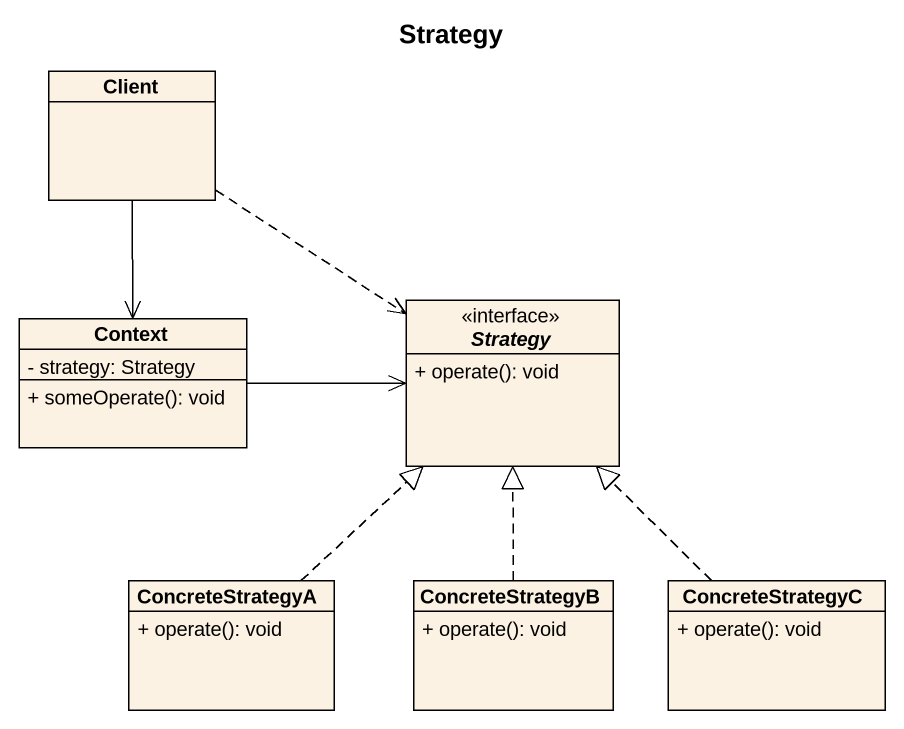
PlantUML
@startuml
title Strategy
hide circle
hide empty members
skinparam classAttributeIconSize 0
class Client
class Context {
  - strategy: Strategy
  + someOperate(): void
}
interface Strategy {
  + operate(): void
}
class ConcreteStrategyA {
  + operate(): void
}
class ConcreteStrategyB {
  + operate(): void
}
class ConcreteStrategyC {
  + operate(): void
}
Client --> Context
Client ..> Strategy
Context -right-> Strategy
ConcreteStrategyA .up.|> Strategy
ConcreteStrategyB .up.|> Strategy
ConcreteStrategyC .up.|> Strategy
@enduml
